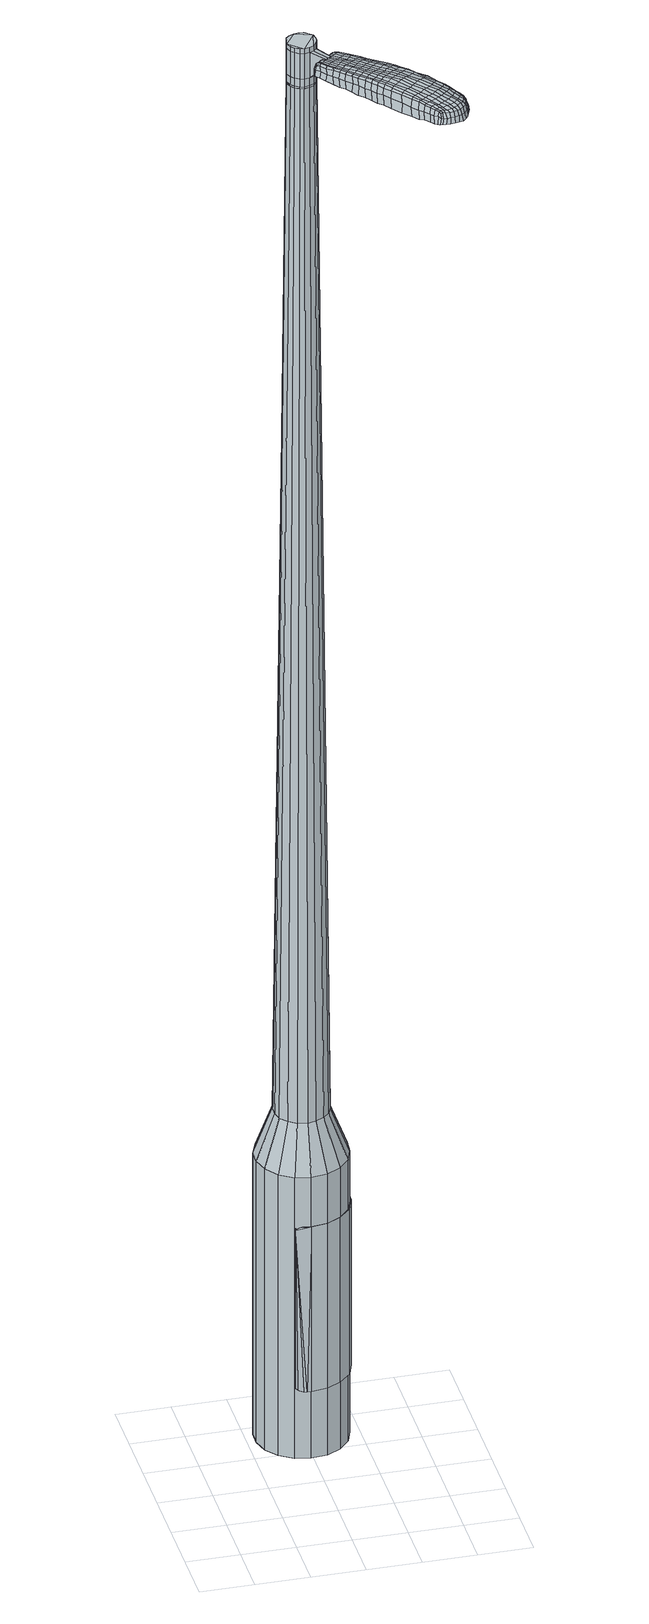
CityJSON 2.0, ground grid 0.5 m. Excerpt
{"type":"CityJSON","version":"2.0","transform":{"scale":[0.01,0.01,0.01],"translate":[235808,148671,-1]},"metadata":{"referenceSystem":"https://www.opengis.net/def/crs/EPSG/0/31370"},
"CityObjects":{
"object1":{"type":"GenericCityObject","attributes":{"cluster":13,"mean_distance_to_centroid":0.138,"new_centroid_x":235808.97,"new_centroid_y":148672.82,"mean_distance_to_camera":8.46,"H1":3.69,"H2":3.87,"Z_final":111.14,"cluster2":-1,"proj_x":235802.23,"proj_y":148678.05,"id_line":62666,"bearing_l":37.82,"distance":8.53,"orientation":"right","G_obj":307.82},"geometry":[{"type":"MultiSurface","lod":"2","boundaries":[[[0,1,2,3]],[[1,4,5,2]],[[4,6,7,5]],[[6,8,9,7]],[[8,10,11,9]],[[10,12,13,11]],[[12,14,15,13]],[[14,16,17,15]],[[16,18,19,17]],[[18,20,21,19]],[[20,22,23,21]],[[22,24,25,23]],[[24,26,27,25]],[[26,28,29,27]],[[28,30,31,29]],[[30,32,33,31]],[[32,34,35,33]],[[34,0,3,35]],[[36,37,38,39]],[[38,40,41,42]],[[41,43,42]],[[42,44,45,46]],[[45,47,46]],[[46,48,49,50]],[[49,51,50]],[[42,46,50,38]],[[50,52,39,38]],[[53,36,39]],[[2,5,7,35]],[[7,9,11,15]],[[11,13,15]],[[15,17,19,23]],[[19,21,23]],[[23,25,27,31]],[[27,29,31]],[[15,23,31,7]],[[31,33,35,7]],[[3,2,35]],[[1,0,54,55]],[[0,34,56,54]],[[34,32,57,56]],[[32,30,58,57]],[[30,28,59,58]],[[28,26,60,59]],[[26,24,61,60]],[[24,22,62,61]],[[22,20,63,62]],[[20,18,64,63]],[[18,16,65,64]],[[16,14,66,65]],[[14,12,67,66]],[[12,10,68,67]],[[10,8,69,68]],[[8,6,70,69]],[[6,4,71,70]],[[4,1,55,71]],[[55,54,72,73]],[[54,56,74,72]],[[56,57,75,74]],[[57,58,76,75]],[[58,59,77,76]],[[59,60,78,77]],[[60,61,79,78]],[[61,62,80,79]],[[62,63,81,80]],[[63,64,82,81]],[[64,65,83,82]],[[65,66,84,83]],[[66,67,85,84]],[[67,68,86,85]],[[68,69,87,86]],[[69,70,88,87]],[[70,71,89,88]],[[71,55,73,89]],[[72,90,91,73]],[[92,93,90,72]],[[94,95,93,92]],[[96,97,95,94]],[[98,99,97,96]],[[100,101,99,98]],[[102,103,101,100]],[[104,105,103,102]],[[81,106,105,104]],[[107,108,106,81]],[[109,110,108,107]],[[84,111,110,109]],[[112,113,111,84]],[[114,115,113,112]],[[87,116,115,114]],[[117,118,116,87]],[[119,120,118,117]],[[73,91,120,119]],[[121,122,123,124]],[[125,121,124,126]],[[127,125,126,128]],[[129,127,128,130]],[[131,129,130,132]],[[133,131,132,134]],[[135,133,134,136]],[[137,135,136,138]],[[139,137,138,140]],[[141,139,140,142]],[[143,141,142,144]],[[145,143,144,146]],[[147,145,146,148]],[[149,147,148,150]],[[151,149,150,152]],[[153,151,152,154]],[[74,92,72]],[[74,75,94,92]],[[75,76,96,94]],[[76,77,98,96]],[[77,78,100,98]],[[78,79,102,100]],[[79,80,104,102]],[[80,81,104]],[[82,107,81]],[[82,83,109,107]],[[83,84,109]],[[85,112,84]],[[85,86,114,112]],[[86,87,114]],[[88,117,87]],[[88,89,119,117]],[[89,73,119]],[[155,120,91]],[[155,156,118,120]],[[156,116,118]],[[157,115,116]],[[157,158,113,115]],[[158,111,113]],[[159,110,111]],[[159,160,108,110]],[[160,106,108]],[[161,105,106]],[[161,162,103,105]],[[162,163,101,103]],[[163,164,99,101]],[[164,165,97,99]],[[165,166,95,97]],[[166,167,93,95]],[[167,90,93]],[[39,52,153,168]],[[91,90,169,154]],[[53,39,168,122]],[[90,167,123,169]],[[36,53,122,121]],[[167,166,124,123]],[[37,36,121,125]],[[166,165,126,124]],[[38,37,125,127]],[[165,164,128,126]],[[40,38,127,129]],[[164,163,130,128]],[[41,40,129,131]],[[163,162,132,130]],[[43,41,131,133]],[[162,161,134,132]],[[42,43,133,135]],[[161,106,136,134]],[[44,42,135,137]],[[106,160,138,136]],[[45,44,137,139]],[[160,159,140,138]],[[47,45,139,141]],[[159,111,142,140]],[[46,47,141,143]],[[111,158,144,142]],[[48,46,143,145]],[[158,157,146,144]],[[49,48,145,147]],[[157,116,148,146]],[[51,49,147,149]],[[116,156,150,148]],[[50,51,149,151]],[[156,155,152,150]],[[52,50,151,153]],[[155,91,154,152]],[[153,154,170,171]],[[154,169,172,170]],[[169,123,173,172]],[[123,122,174,173]],[[122,168,175,174]],[[168,153,171,175]],[[176,177,178,179]],[[180,176,179,181]],[[176,180,182,183]],[[177,176,183,184]],[[185,186,187,188]],[[189,185,188,190]],[[185,189,191,192]],[[186,185,192,193]],[[194,195,196,197]],[[198,194,197,199]],[[194,198,200,201]],[[195,194,201,202]],[[203,204,205,206]],[[207,203,206,208]],[[203,207,209,210]],[[204,203,210,211]],[[212,213,214,215]],[[216,212,215,217]],[[212,216,218,219]],[[213,212,219,220]],[[221,222,223,224]],[[225,221,224,226]],[[221,225,227,228]],[[222,221,228,229]],[[230,231,232,233]],[[222,230,233,223]],[[230,222,229,234]],[[231,230,234,235]],[[236,237,238,239]],[[231,236,239,232]],[[236,231,235,240]],[[237,236,240,241]],[[242,180,181,243]],[[237,242,243,238]],[[242,237,241,244]],[[180,242,244,182]],[[245,246,247,248]],[[249,245,248,250]],[[245,249,251,252]],[[246,245,252,253]],[[254,255,256,257]],[[246,254,257,247]],[[254,246,253,258]],[[255,254,258,259]],[[260,261,262,263]],[[255,260,263,256]],[[260,255,259,264]],[[261,260,264,265]],[[266,267,268,269]],[[261,266,269,262]],[[266,261,265,270]],[[267,266,270,271]],[[272,177,184,273]],[[267,272,273,268]],[[272,267,271,274]],[[177,272,274,178]],[[275,276,277,278]],[[279,275,278,280]],[[275,279,281,282]],[[276,275,282,283]],[[284,285,286,287]],[[276,284,287,277]],[[284,276,283,288]],[[285,284,288,289]],[[290,291,292,293]],[[285,290,293,286]],[[290,285,289,294]],[[291,290,294,295]],[[296,189,190,297]],[[291,296,297,292]],[[296,291,295,298]],[[189,296,298,191]],[[299,300,301,302]],[[303,299,302,304]],[[299,303,305,306]],[[300,299,306,307]],[[308,309,310,311]],[[300,308,311,301]],[[308,300,307,312]],[[309,308,312,313]],[[314,315,316,317]],[[309,314,317,310]],[[314,309,313,318]],[[315,314,318,319]],[[320,321,322,323]],[[315,320,323,316]],[[320,315,319,324]],[[321,320,324,325]],[[326,186,193,327]],[[321,326,327,322]],[[326,321,325,328]],[[186,326,328,187]],[[329,215,214,330]],[[331,329,330,332]],[[329,331,333,334]],[[215,329,334,217]],[[335,331,332,336]],[[337,335,336,338]],[[335,337,339,340]],[[331,335,340,333]],[[341,337,338,342]],[[343,341,342,344]],[[341,343,345,346]],[[337,341,346,339]],[[347,343,344,348]],[[349,347,348,350]],[[347,349,351,352]],[[343,347,352,345]],[[353,349,350,354]],[[204,353,354,205]],[[353,204,211,355]],[[349,353,355,351]],[[356,357,202,201]],[[358,356,201,200]],[[356,358,359,360]],[[357,356,360,361]],[[362,363,361,360]],[[364,362,360,359]],[[362,364,365,366]],[[363,362,366,367]],[[368,369,367,366]],[[370,368,366,365]],[[368,370,371,372]],[[369,368,372,373]],[[374,375,373,372]],[[376,374,372,371]],[[374,376,209,207]],[[375,374,207,208]],[[377,378,379,380]],[[279,377,380,281]],[[377,279,280,381]],[[378,377,381,382]],[[383,198,199,384]],[[378,383,384,379]],[[383,378,382,385]],[[198,383,385,200]],[[386,387,388,389]],[[225,386,389,227]],[[386,225,226,390]],[[387,386,390,391]],[[392,393,394,395]],[[387,392,395,388]],[[392,387,391,396]],[[393,392,396,397]],[[398,195,202,399]],[[393,398,399,394]],[[398,393,397,400]],[[195,398,400,196]],[[401,402,403,404]],[[183,401,404,184]],[[401,183,182,405]],[[402,401,405,406]],[[407,408,409,410]],[[402,407,410,403]],[[407,402,406,411]],[[408,407,411,412]],[[413,206,205,414]],[[408,413,414,409]],[[413,408,412,415]],[[206,413,415,208]],[[416,417,418,419]],[[188,416,419,190]],[[416,188,187,420]],[[417,416,420,421]],[[422,210,209,423]],[[417,422,423,418]],[[422,417,421,424]],[[210,422,424,211]],[[425,426,427,428]],[[303,425,428,305]],[[425,303,304,429]],[[426,425,429,430]],[[431,216,217,432]],[[426,431,432,427]],[[431,426,430,433]],[[216,431,433,218]],[[434,435,436,437]],[[249,434,437,251]],[[434,249,250,438]],[[435,434,438,439]],[[440,441,442,443]],[[435,440,443,436]],[[440,435,439,444]],[[441,440,444,445]],[[446,213,220,447]],[[441,446,447,442]],[[446,441,445,448]],[[213,446,448,214]],[[449,450,439,438]],[[248,449,438,250]],[[449,248,247,451]],[[450,449,451,452]],[[453,454,445,444]],[[450,453,444,439]],[[453,450,452,455]],[[454,453,455,456]],[[457,330,214,448]],[[454,457,448,445]],[[457,454,456,458]],[[330,457,458,332]],[[459,460,461,462]],[[306,459,462,307]],[[459,306,305,428]],[[460,459,428,427]],[[463,334,333,464]],[[460,463,464,461]],[[463,460,427,432]],[[334,463,432,217]],[[465,466,452,451]],[[257,465,451,247]],[[465,257,256,467]],[[466,465,467,468]],[[469,470,456,455]],[[466,469,455,452]],[[469,466,468,471]],[[470,469,471,472]],[[473,336,332,458]],[[470,473,458,456]],[[473,470,472,474]],[[336,473,474,338]],[[475,476,477,478]],[[312,475,478,313]],[[475,312,307,462]],[[476,475,462,461]],[[479,340,339,480]],[[476,479,480,477]],[[479,476,461,464]],[[340,479,464,333]],[[481,482,468,467]],[[263,481,467,256]],[[481,263,262,483]],[[482,481,483,484]],[[485,486,472,471]],[[482,485,471,468]],[[485,482,484,487]],[[486,485,487,488]],[[489,342,338,474]],[[486,489,474,472]],[[489,486,488,490]],[[342,489,490,344]],[[491,492,493,494]],[[318,491,494,319]],[[491,318,313,478]],[[492,491,478,477]],[[495,346,345,496]],[[492,495,496,493]],[[495,492,477,480]],[[346,495,480,339]],[[497,498,484,483]],[[269,497,483,262]],[[497,269,268,499]],[[498,497,499,500]],[[501,502,488,487]],[[498,501,487,484]],[[501,498,500,503]],[[502,501,503,504]],[[505,348,344,490]],[[502,505,490,488]],[[505,502,504,506]],[[348,505,506,350]],[[507,508,509,510]],[[324,507,510,325]],[[507,324,319,494]],[[508,507,494,493]],[[511,352,351,512]],[[508,511,512,509]],[[511,508,493,496]],[[352,511,496,345]],[[513,514,500,499]],[[273,513,499,268]],[[513,273,184,404]],[[514,513,404,403]],[[515,516,504,503]],[[514,515,503,500]],[[515,514,403,410]],[[516,515,410,409]],[[517,354,350,506]],[[516,517,506,504]],[[517,516,409,414]],[[354,517,414,205]],[[518,519,421,420]],[[328,518,420,187]],[[518,328,325,510]],[[519,518,510,509]],[[520,355,211,424]],[[519,520,424,421]],[[520,519,509,512]],[[355,520,512,351]],[[521,522,382,381]],[[278,521,381,280]],[[521,278,277,523]],[[522,521,523,524]],[[525,358,200,385]],[[522,525,385,382]],[[525,522,524,526]],[[358,525,526,359]],[[527,528,529,530]],[[228,527,530,229]],[[527,228,227,389]],[[528,527,389,388]],[[531,532,533,534]],[[528,531,534,529]],[[531,528,388,395]],[[532,531,395,394]],[[535,357,361,536]],[[532,535,536,533]],[[535,532,394,399]],[[357,535,399,202]],[[537,538,524,523]],[[287,537,523,277]],[[537,287,286,539]],[[538,537,539,540]],[[541,364,359,526]],[[538,541,526,524]],[[541,538,540,542]],[[364,541,542,365]],[[543,544,545,546]],[[234,543,546,235]],[[543,234,229,530]],[[544,543,530,529]],[[547,548,549,550]],[[544,547,550,545]],[[547,544,529,534]],[[548,547,534,533]],[[551,363,367,552]],[[548,551,552,549]],[[551,548,533,536]],[[363,551,536,361]],[[553,554,540,539]],[[293,553,539,286]],[[553,293,292,555]],[[554,553,555,556]],[[557,370,365,542]],[[554,557,542,540]],[[557,554,556,558]],[[370,557,558,371]],[[559,560,561,562]],[[240,559,562,241]],[[559,240,235,546]],[[560,559,546,545]],[[563,564,565,566]],[[560,563,566,561]],[[563,560,545,550]],[[564,563,550,549]],[[567,369,373,568]],[[564,567,568,565]],[[567,564,549,552]],[[369,567,552,367]],[[569,570,556,555]],[[297,569,555,292]],[[569,297,190,419]],[[570,569,419,418]],[[571,376,371,558]],[[570,571,558,556]],[[571,570,418,423]],[[376,571,423,209]],[[572,573,406,405]],[[244,572,405,182]],[[572,244,241,562]],[[573,572,562,561]],[[574,575,412,411]],[[573,574,411,406]],[[574,573,561,566]],[[575,574,566,565]],[[576,375,208,415]],[[575,576,415,412]],[[576,575,565,568]],[[375,576,568,373]],[[577,578,579,580]],[[580,579,581,582]],[[583,581,579,584]],[[584,579,578,585]],[[586,587,588,589]],[[589,588,590,591]],[[592,590,588,593]],[[593,588,587,594]],[[595,596,597,598]],[[598,597,599,600]],[[601,599,597,602]],[[602,597,596,603]],[[604,605,606,607]],[[607,606,608,609]],[[610,608,606,611]],[[611,606,605,612]],[[613,614,615,616]],[[616,615,617,618]],[[619,617,615,620]],[[620,615,614,621]],[[622,623,624,625]],[[625,624,626,627]],[[628,626,624,629]],[[629,624,623,630]],[[631,632,633,634]],[[634,633,623,622]],[[630,623,633,635]],[[635,633,632,636]],[[637,638,639,640]],[[640,639,632,631]],[[636,632,639,641]],[[641,639,638,642]],[[582,581,643,644]],[[644,643,638,637]],[[642,638,643,645]],[[645,643,581,583]],[[646,647,648,649]],[[649,648,650,651]],[[652,650,648,653]],[[653,648,647,654]],[[655,656,657,658]],[[658,657,647,646]],[[654,647,657,659]],[[659,657,656,660]],[[661,662,663,664]],[[664,663,656,655]],[[660,656,663,665]],[[665,663,662,666]],[[667,668,669,670]],[[670,669,662,661]],[[666,662,669,671]],[[671,669,668,672]],[[585,578,673,674]],[[674,673,668,667]],[[672,668,673,675]],[[675,673,578,577]],[[676,677,678,679]],[[679,678,680,681]],[[682,680,678,683]],[[683,678,677,684]],[[685,686,687,688]],[[688,687,677,676]],[[684,677,687,689]],[[689,687,686,690]],[[691,692,693,694]],[[694,693,686,685]],[[690,686,693,695]],[[695,693,692,696]],[[591,590,697,698]],[[698,697,692,691]],[[696,692,697,699]],[[699,697,590,592]],[[700,701,702,703]],[[703,702,704,705]],[[706,704,702,707]],[[707,702,701,708]],[[709,710,711,712]],[[712,711,701,700]],[[708,701,711,713]],[[713,711,710,714]],[[715,716,717,718]],[[718,717,710,709]],[[714,710,717,719]],[[719,717,716,720]],[[721,722,723,724]],[[724,723,716,715]],[[720,716,723,725]],[[725,723,722,726]],[[594,587,727,728]],[[728,727,722,721]],[[726,722,727,729]],[[729,727,587,586]],[[613,616,730,731]],[[731,730,732,733]],[[734,732,730,735]],[[735,730,616,618]],[[733,732,736,737]],[[737,736,738,739]],[[740,738,736,741]],[[741,736,732,734]],[[739,738,742,743]],[[743,742,744,745]],[[746,744,742,747]],[[747,742,738,740]],[[745,744,748,749]],[[749,748,750,751]],[[752,750,748,753]],[[753,748,744,746]],[[751,750,754,755]],[[755,754,605,604]],[[612,605,754,756]],[[756,754,750,752]],[[603,757,758,602]],[[602,758,759,601]],[[760,759,758,761]],[[761,758,757,762]],[[762,763,764,761]],[[761,764,765,760]],[[766,765,764,767]],[[767,764,763,768]],[[768,769,770,767]],[[767,770,771,766]],[[772,771,770,773]],[[773,770,769,774]],[[774,775,776,773]],[[773,776,777,772]],[[610,777,776,608]],[[608,776,775,609]],[[778,779,780,781]],[[781,780,680,682]],[[681,680,780,782]],[[782,780,779,783]],[[600,599,784,785]],[[785,784,779,778]],[[783,779,784,786]],[[786,784,599,601]],[[787,788,789,790]],[[790,789,626,628]],[[627,626,789,791]],[[791,789,788,792]],[[793,794,795,796]],[[796,795,788,787]],[[792,788,795,797]],[[797,795,794,798]],[[603,596,799,800]],[[800,799,794,793]],[[798,794,799,801]],[[801,799,596,595]],[[802,803,804,805]],[[805,804,584,585]],[[583,584,804,806]],[[806,804,803,807]],[[808,809,810,811]],[[811,810,803,802]],[[807,803,810,812]],[[812,810,809,813]],[[604,607,814,815]],[[815,814,809,808]],[[813,809,814,816]],[[816,814,607,609]],[[817,818,819,820]],[[820,819,589,591]],[[586,589,819,821]],[[821,819,818,822]],[[610,611,823,824]],[[824,823,818,817]],[[822,818,823,825]],[[825,823,611,612]],[[826,827,828,829]],[[829,828,704,706]],[[705,704,828,830]],[[830,828,827,831]],[[618,617,832,833]],[[833,832,827,826]],[[831,827,832,834]],[[834,832,617,619]],[[835,836,837,652]],[[837,650,652]],[[651,650,837,838]],[[838,837,836,839]],[[840,841,842,843]],[[843,842,836,835]],[[839,836,842,844]],[[844,842,841,845]],[[621,614,846,847]],[[847,846,841,840]],[[845,841,846,848]],[[848,846,614,613]],[[839,849,850,838]],[[838,850,649,651]],[[646,649,850,851]],[[851,850,849,852]],[[845,853,854,844]],[[844,854,849,839]],[[852,849,854,855]],[[855,854,853,856]],[[613,731,857,848]],[[848,857,853,845]],[[856,853,857,858]],[[858,857,731,733]],[[859,860,861]],[[861,860,707,708]],[[706,707,860,829]],[[829,860,859,826]],[[734,735,862,863]],[[863,862,859,861]],[[826,859,862,833]],[[833,862,735,618]],[[852,864,851]],[[851,864,658,646]],[[655,658,864,865]],[[865,864,866]],[[856,867,868,855]],[[855,868,864,852]],[[866,864,868,869]],[[869,868,867,870]],[[733,737,871,858]],[[858,871,867,856]],[[870,867,871,872]],[[872,871,737,739]],[[873,874,875,876]],[[876,875,713,714]],[[708,713,875,861]],[[875,874,861]],[[740,741,877,878]],[[878,877,874,873]],[[861,874,877,863]],[[863,877,741,734]],[[866,879,880,865]],[[865,880,664,655]],[[661,664,880,881]],[[881,880,879,882]],[[870,883,884,869]],[[869,884,879,866]],[[882,879,884,885]],[[885,884,883,886]],[[739,743,887,872]],[[872,887,883,870]],[[886,883,887,888]],[[888,887,743,745]],[[889,890,891,892]],[[892,891,719,720]],[[714,719,891,876]],[[876,891,890,873]],[[746,747,893,894]],[[894,893,890,889]],[[873,890,893,878]],[[878,893,747,740]],[[882,895,896,881]],[[881,896,670,661]],[[667,670,896,897]],[[897,896,895,898]],[[886,899,900,885]],[[885,900,895,882]],[[898,895,900,901]],[[901,900,899,902]],[[745,749,903,888]],[[888,903,899,886]],[[902,899,903,904]],[[904,903,749,751]],[[905,906,907,908]],[[908,907,725,726]],[[720,725,907,892]],[[892,907,906,889]],[[752,753,909,910]],[[910,909,906,905]],[[889,906,909,894]],[[894,909,753,746]],[[898,911,912,897]],[[897,912,674,667]],[[585,674,912,805]],[[805,912,911,802]],[[902,913,914,901]],[[901,914,911,898]],[[802,911,914,811]],[[811,914,913,808]],[[751,755,915,904]],[[904,915,913,902]],[[808,913,915,815]],[[815,915,755,604]],[[822,916,917,821]],[[821,917,729,586]],[[726,729,917,908]],[[908,917,916,905]],[[612,756,918,825]],[[825,918,916,822]],[[905,916,918,910]],[[910,918,756,752]],[[783,919,920,782]],[[782,920,679,681]],[[676,679,920,921]],[[921,920,919,922]],[[601,759,923,786]],[[786,923,919,783]],[[922,919,923,924]],[[924,923,759,760]],[[925,926,927,928]],[[928,927,629,630]],[[628,629,927,790]],[[790,927,926,787]],[[929,930,931,932]],[[932,931,926,925]],[[787,926,931,796]],[[796,931,930,793]],[[762,757,933,934]],[[934,933,930,929]],[[793,930,933,800]],[[800,933,757,603]],[[922,935,936,921]],[[921,936,688,676]],[[685,688,936,937]],[[937,936,935,938]],[[760,765,939,924]],[[924,939,935,922]],[[938,935,939,940]],[[940,939,765,766]],[[941,942,943,944]],[[944,943,635,636]],[[630,635,943,928]],[[928,943,942,925]],[[945,946,947,948]],[[948,947,942,941]],[[925,942,947,932]],[[932,947,946,929]],[[768,763,949,950]],[[950,949,946,945]],[[929,946,949,934]],[[934,949,763,762]],[[938,951,952,937]],[[937,952,694,685]],[[691,694,952,953]],[[953,952,951,954]],[[766,771,955,940]],[[940,955,951,938]],[[954,951,955,956]],[[956,955,771,772]],[[957,958,959,960]],[[960,959,641,642]],[[636,641,959,944]],[[944,959,958,941]],[[961,962,963,964]],[[964,963,958,957]],[[941,958,963,948]],[[948,963,962,945]],[[774,769,965,966]],[[966,965,962,961]],[[945,962,965,950]],[[950,965,769,768]],[[954,967,968,953]],[[953,968,698,691]],[[591,698,968,820]],[[820,968,967,817]],[[772,777,969,956]],[[956,969,967,954]],[[817,967,969,824]],[[824,969,777,610]],[[807,970,971,806]],[[806,971,645,583]],[[642,645,971,960]],[[960,971,970,957]],[[813,972,973,812]],[[812,973,970,807]],[[957,970,973,964]],[[964,973,972,961]],[[609,775,974,816]],[[816,974,972,813]],[[961,972,974,966]],[[966,974,775,774]],[[577,580,179,178]],[[580,582,181,179]],[[592,593,192,191]],[[593,594,193,192]],[[595,598,197,196]],[[598,600,199,197]],[[619,620,219,218]],[[620,621,220,219]],[[622,625,224,223]],[[625,627,226,224]],[[631,634,233,232]],[[634,622,223,233]],[[637,640,239,238]],[[640,631,232,239]],[[582,644,243,181]],[[644,637,238,243]],[[652,653,252,251]],[[653,654,253,252]],[[654,659,258,253]],[[659,660,259,258]],[[660,665,264,259]],[[665,666,265,264]],[[666,671,270,265]],[[671,672,271,270]],[[672,675,274,271]],[[675,577,178,274]],[[682,683,282,281]],[[683,684,283,282]],[[684,689,288,283]],[[689,690,289,288]],[[690,695,294,289]],[[695,696,295,294]],[[696,699,298,295]],[[699,592,191,298]],[[700,703,302,301]],[[703,705,304,302]],[[709,712,311,310]],[[712,700,301,311]],[[715,718,317,316]],[[718,709,310,317]],[[721,724,323,322]],[[724,715,316,323]],[[594,728,327,193]],[[728,721,322,327]],[[778,781,380,379]],[[781,682,281,380]],[[600,785,384,199]],[[785,778,379,384]],[[627,791,390,226]],[[791,792,391,390]],[[792,797,396,391]],[[797,798,397,396]],[[798,801,400,397]],[[801,595,196,400]],[[705,830,429,304]],[[830,831,430,429]],[[831,834,433,430]],[[834,619,218,433]],[[835,652,437,436]],[[652,251,437]],[[840,843,443,442]],[[843,835,436,443]],[[621,847,447,220]],[[847,840,442,447]],[[975,976,977,978]],[[979,980,978,977]],[[981,982,983,984]],[[985,986,987,988]],[[976,989,990,977]],[[991,979,977,990]],[[992,981,984,993]],[[994,995,986,985]],[[989,996,997,990]],[[997,998,991,990]],[[999,992,993,1000]],[[1001,995,994,1002]],[[996,1003,1004,997]],[[1004,1005,998,997]],[[1006,999,1000,1007]],[[1008,1001,1002,1009]],[[1010,1011,1012,1013]],[[1014,1015,1011,1010]],[[1014,1016,1017,1015]],[[1016,1018,1019,1017]],[[1020,1021,1022,1023]],[[1024,1025,1021,1020]],[[1026,1027,1025,1024]],[[1028,1029,1027,1026]],[[1023,1012,1011,1020]],[[1020,1011,1015,1024]],[[1015,1017,1026,1024]],[[1017,1019,1028,1026]],[[984,983,980,979]],[[993,984,979,991]],[[998,1000,993,991]],[[1005,1007,1000,998]],[[985,988,982,981]],[[994,985,981,992]],[[1002,994,992,999]],[[1009,1002,999,1006]],[[986,1010,1013,987]],[[995,1014,1010,986]],[[1016,1014,995,1001]],[[1018,1016,1001,1008]],[[1030,1031,1032,1033]],[[1032,1034,1035,1036]],[[1032,1036,1037,1038]],[[1032,1038,1033]],[[1039,1030,1033,1040]],[[1041,1040,1033,1042]],[[1043,1042,1033]],[[1044,1032,1031,1045]],[[1046,1044,1045,1047]],[[1048,1046,1047,1049]],[[1050,1048,1049,1051]],[[1052,1050,1051,1053]],[[1053,1054,1055,1056]],[[1053,1056,1057,1058]],[[1053,1058,1059,1060]],[[1059,1061,1062,1063]],[[1059,1063,1064,1065]],[[1059,1065,1060]],[[1053,1060,1052]],[[1066,1067,1031,1030]],[[1068,1069,1034,1032]],[[1070,1071,1043,1033]],[[1067,1072,1045,1031]],[[1073,1068,1032,1044]],[[1072,1074,1047,1045]],[[1075,1073,1044,1046]],[[1074,1076,1049,1047]],[[1077,1075,1046,1048]],[[1076,1078,1051,1049]],[[1079,1077,1048,1050]],[[1078,1080,1053,1051]],[[1081,1079,1050,1052]],[[1080,1082,1054,1053]],[[1083,1084,1061,1059]],[[1085,1081,1052,1060]],[[1055,1054,1082,1086]],[[1056,1055,1086,1087]],[[1057,1056,1087,1088]],[[1058,1057,1088,1089]],[[1059,1058,1089,1083]],[[1090,1066,1030,1039]],[[1091,1090,1039,1040]],[[1092,1091,1040,1041]],[[1093,1092,1041,1042]],[[1071,1093,1042,1043]],[[1035,1034,1069,1094]],[[1062,1061,1084,1095]],[[1036,1035,1094,1096]],[[1037,1036,1096,1097]],[[1038,1037,1097,1098]],[[1033,1038,1098,1070]],[[1063,1062,1095,1099]],[[1064,1063,1099,1100]],[[1065,1064,1100,1101]],[[1060,1065,1101,1085]]]}]}
},
"vertices":[
[126,148,384],[113,141,384],[113,141,96],[126,148,96],[98,139,384],[98,139,96],[84,142,384],[84,142,96],[71,150,384],[71,150,96],[62,162,384],[62,162,96],[58,176,384],[58,176,96],[58,190,384],[58,190,96],[64,204,384],[64,204,96],[74,215,384],[74,215,96],[87,222,384],[87,222,96],[101,224,384],[101,224,96],[116,221,384],[116,221,96],[128,213,384],[128,213,96],[137,201,384],[137,201,96],[142,187,384],[142,187,96],[141,173,384],[141,173,96],[136,159,384],[136,159,96],[113,179,1524],[113,183,1524],[112,188,1524],[108,171,1524],[109,191,1524],[105,194,1524],[96,194,1524],[100,195,1524],[91,192,1524],[88,189,1524],[86,180,1524],[87,184,1524],[88,175,1524],[91,172,1524],[99,168,1524],[95,169,1524],[104,169,1524],[111,174,1524],[115,162,429],[107,158,429],[121,168,429],[124,176,429],[125,185,429],[122,193,429],[117,200,429],[109,205,429],[101,207,429],[92,205,429],[84,201,429],[78,195,429],[75,187,429],[75,178,429],[77,170,429],[83,163,429],[90,158,429],[99,156,429],[108,171,1483],[104,169,1483],[111,174,1483],[113,179,1483],[113,183,1483],[112,188,1483],[109,191,1483],[105,194,1483],[100,195,1483],[96,194,1483],[91,192,1483],[88,189,1483],[87,184,1483],[86,180,1483],[88,175,1483],[91,172,1483],[95,169,1483],[99,168,1483],[108,171,1485],[104,169,1485],[111,175,1483],[111,175,1485],[112,179,1483],[112,179,1485],[112,183,1483],[112,183,1485],[111,188,1483],[111,188,1485],[108,191,1483],[108,191,1485],[105,193,1483],[105,193,1485],[100,194,1483],[100,194,1485],[96,194,1485],[92,192,1483],[92,192,1485],[89,188,1483],[89,188,1485],[87,184,1485],[87,180,1483],[87,180,1485],[88,176,1483],[88,176,1485],[91,172,1485],[95,170,1483],[95,170,1485],[99,169,1483],[99,169,1485],[113,179,1519],[111,174,1519],[111,174,1493],[113,179,1493],[113,183,1519],[113,183,1493],[112,188,1519],[112,188,1493],[109,191,1519],[109,191,1493],[105,194,1519],[105,194,1493],[100,195,1519],[100,195,1493],[96,194,1519],[96,194,1493],[91,192,1519],[91,192,1493],[88,189,1519],[88,189,1493],[87,184,1519],[87,184,1493],[86,180,1519],[86,180,1493],[88,175,1519],[88,175,1493],[91,172,1519],[91,172,1493],[95,169,1519],[95,169,1493],[99,168,1519],[99,168,1493],[104,169,1519],[104,169,1493],[99,168,1485],[95,169,1485],[88,175,1485],[86,180,1485],[88,189,1485],[91,192,1485],[100,195,1485],[105,194,1485],[109,191,1485],[112,188,1485],[113,183,1485],[113,179,1485],[111,174,1485],[108,171,1519],[108,171,1493],[117,154,1513],[117,154,1518],[119,156,1513],[122,158,1513],[122,158,1518],[119,156,1518],[149,86,1519],[145,91,1518],[145,89,1509],[149,84,1510],[154,79,1519],[154,77,1510],[155,80,1526],[150,87,1525],[146,93,1525],[180,109,1519],[175,115,1518],[174,114,1525],[178,109,1525],[185,102,1519],[184,102,1526],[187,102,1510],[182,109,1510],[177,114,1509],[211,40,1519],[208,38,1519],[209,37,1513],[212,40,1513],[214,44,1519],[214,43,1513],[213,45,1524],[210,42,1524],[207,39,1524],[166,99,1530],[161,105,1529],[159,103,1529],[163,97,1530],[171,92,1531],[169,90,1531],[174,94,1530],[169,101,1530],[164,107,1529],[116,162,1512],[114,161,1512],[115,160,1517],[117,161,1517],[118,164,1512],[119,163,1517],[119,164,1506],[117,162,1506],[114,160,1506],[187,40,1519],[184,42,1519],[184,40,1512],[186,38,1512],[189,38,1518],[188,37,1512],[189,39,1522],[188,41,1523],[185,43,1524],[181,45,1519],[177,50,1519],[177,48,1512],[181,44,1512],[182,47,1524],[178,51,1525],[173,54,1519],[168,60,1519],[168,58,1511],[173,52,1511],[174,56,1526],[169,62,1526],[162,69,1519],[161,67,1510],[162,71,1526],[108,146,1513],[112,140,1513],[112,141,1518],[108,148,1517],[105,151,1512],[106,151,1516],[104,150,1506],[107,145,1507],[111,139,1507],[116,134,1514],[120,128,1515],[121,129,1520],[117,135,1519],[116,132,1507],[120,126,1507],[124,122,1515],[129,115,1516],[129,117,1522],[125,123,1521],[124,120,1508],[128,114,1508],[133,109,1517],[137,103,1517],[138,105,1524],[133,111,1523],[132,107,1508],[137,101,1509],[141,97,1518],[142,99,1524],[141,95,1509],[216,61,1519],[214,64,1519],[213,63,1524],[214,60,1523],[217,59,1518],[215,59,1522],[218,59,1512],[217,61,1512],[215,64,1512],[211,68,1519],[208,73,1519],[207,72,1525],[210,68,1524],[213,68,1512],[210,73,1512],[205,78,1519],[200,84,1519],[198,84,1526],[203,77,1526],[207,78,1511],[202,84,1511],[193,93,1519],[191,93,1526],[195,93,1510],[132,165,1513],[137,159,1513],[138,159,1507],[133,165,1507],[128,169,1512],[129,169,1506],[128,168,1516],[130,165,1517],[135,159,1518],[142,154,1514],[146,148,1515],[148,148,1507],[143,153,1507],[140,153,1519],[145,148,1520],[151,142,1515],[156,137,1516],[158,137,1508],[153,142,1508],[150,142,1521],[155,136,1522],[161,131,1517],[166,126,1517],[168,125,1509],[163,131,1508],[159,131,1523],[164,125,1524],[171,120,1518],[173,120,1509],[169,120,1524],[120,157,1519],[118,156,1519],[125,151,1520],[122,150,1520],[127,153,1520],[122,159,1519],[129,145,1522],[127,144,1522],[134,140,1523],[132,138,1523],[136,141,1523],[132,147,1521],[138,134,1524],[136,132,1524],[143,128,1525],[141,126,1525],[145,130,1525],[141,136,1524],[147,122,1526],[145,120,1526],[152,116,1527],[150,114,1527],[155,118,1527],[150,124,1526],[157,110,1528],[154,109,1528],[159,113,1528],[208,44,1527],[205,42,1527],[211,47,1526],[208,51,1527],[206,48,1528],[203,45,1528],[202,53,1529],[199,50,1529],[204,56,1528],[200,61,1530],[197,58,1530],[194,56,1530],[193,64,1531],[190,62,1531],[196,67,1530],[190,74,1531],[187,71,1531],[184,69,1531],[179,82,1531],[176,79,1531],[182,84,1531],[217,56,1518],[217,53,1519],[218,53,1513],[218,56,1513],[216,57,1523],[215,54,1523],[216,49,1519],[216,48,1513],[214,50,1524],[191,37,1518],[194,36,1518],[193,38,1523],[191,39,1523],[190,36,1513],[193,35,1513],[197,36,1519],[201,36,1519],[200,37,1524],[197,37,1523],[197,35,1513],[201,35,1513],[205,37,1519],[204,38,1524],[205,36,1513],[151,88,1528],[153,90,1528],[149,95,1528],[147,94,1527],[156,81,1528],[158,82,1529],[155,91,1529],[158,93,1530],[153,99,1529],[151,97,1528],[160,84,1529],[163,86,1530],[160,95,1530],[156,101,1529],[166,88,1531],[177,108,1528],[175,107,1529],[181,100,1529],[182,101,1528],[172,114,1527],[170,112,1528],[172,104,1529],[178,97,1530],[167,110,1528],[126,170,1512],[124,169,1512],[124,167,1517],[126,168,1517],[127,170,1506],[125,168,1506],[121,167,1512],[122,165,1517],[122,166,1506],[104,153,1512],[106,155,1512],[106,153,1506],[104,152,1506],[106,153,1517],[107,154,1517],[108,156,1512],[110,158,1512],[110,157,1506],[108,155,1506],[109,155,1517],[111,157,1517],[112,159,1512],[112,158,1506],[113,158,1517],[109,149,1519],[110,150,1519],[113,142,1520],[114,143,1520],[112,151,1519],[114,153,1519],[116,145,1520],[118,147,1520],[116,154,1519],[120,148,1520],[129,164,1519],[128,163,1519],[132,157,1520],[134,158,1520],[125,161,1519],[130,155,1520],[117,136,1521],[119,137,1521],[122,130,1522],[123,131,1522],[121,139,1521],[123,141,1521],[125,133,1522],[127,135,1523],[125,142,1522],[129,136,1523],[139,153,1521],[137,152,1521],[142,146,1522],[144,147,1522],[135,150,1521],[139,144,1522],[126,124,1523],[127,125,1523],[130,118,1524],[132,119,1524],[129,127,1523],[132,129,1524],[134,121,1525],[136,123,1525],[134,130,1524],[138,124,1525],[148,141,1523],[147,140,1523],[152,134,1524],[153,136,1524],[144,138,1524],[149,132,1525],[134,112,1525],[136,113,1525],[139,106,1526],[140,107,1526],[138,115,1526],[140,117,1526],[142,109,1527],[145,111,1527],[143,118,1526],[147,113,1527],[158,130,1525],[156,129,1525],[161,123,1526],[163,125,1526],[153,127,1526],[158,121,1527],[143,100,1527],[144,101,1527],[147,103,1527],[149,105,1528],[152,107,1528],[168,119,1527],[166,118,1527],[163,115,1528],[214,59,1525],[214,56,1525],[212,62,1526],[212,59,1526],[213,52,1526],[210,55,1527],[189,40,1525],[192,40,1525],[189,43,1526],[187,43,1525],[195,39,1525],[199,39,1526],[196,43,1527],[192,42,1526],[202,40,1526],[199,44,1527],[209,66,1526],[209,64,1527],[206,71,1527],[205,69,1528],[207,60,1528],[203,65,1529],[183,47,1526],[186,47,1527],[182,51,1528],[179,51,1527],[189,47,1527],[192,47,1528],[188,53,1529],[184,52,1528],[195,49,1528],[191,54,1530],[202,76,1528],[201,74,1529],[197,83,1528],[196,81,1529],[199,71,1529],[193,78,1530],[175,56,1528],[177,56,1528],[172,63,1529],[170,62,1528],[180,57,1529],[183,58,1530],[178,65,1530],[175,64,1530],[187,60,1530],[181,67,1531],[190,92,1529],[188,90,1529],[186,87,1530],[163,72,1528],[165,73,1529],[168,74,1530],[171,75,1530],[173,77,1531],[147,91,1509],[147,93,1518],[151,87,1518],[151,85,1509],[156,80,1519],[156,78,1510],[157,81,1525],[152,88,1525],[148,94,1525],[172,113,1525],[174,113,1518],[179,108,1518],[177,108,1525],[184,101,1519],[182,101,1525],[186,101,1510],[181,108,1509],[176,113,1509],[208,39,1513],[207,40,1519],[210,42,1519],[210,41,1513],[212,45,1519],[212,44,1513],[211,46,1524],[209,43,1524],[206,41,1524],[159,102,1528],[161,104,1528],[166,98,1529],[163,97,1529],[171,91,1529],[169,89,1529],[174,94,1529],[169,101,1529],[164,106,1528],[116,158,1516],[115,159,1512],[117,161,1512],[118,160,1516],[120,162,1512],[120,162,1516],[121,162,1506],[118,160,1506],[116,158,1506],[185,42,1512],[186,43,1519],[188,41,1518],[188,40,1512],[190,40,1518],[189,39,1512],[190,41,1522],[189,42,1523],[187,45,1523],[178,49,1512],[179,51,1519],[183,47,1519],[182,45,1512],[183,48,1524],[179,52,1525],[170,60,1511],[170,61,1519],[175,55,1519],[175,54,1511],[176,57,1525],[171,63,1526],[163,71,1519],[163,69,1510],[164,72,1526],[114,142,1518],[113,141,1513],[109,147,1513],[110,148,1517],[107,152,1512],[108,152,1515],[106,151,1506],[109,146,1506],[113,140,1507],[122,130,1520],[122,129,1514],[118,135,1514],[118,136,1519],[117,133,1507],[122,127,1507],[131,118,1522],[130,117,1516],[126,123,1515],[127,124,1521],[126,121,1508],[130,115,1508],[139,106,1523],[139,104,1517],[135,110,1516],[135,112,1522],[134,109,1508],[138,102,1508],[143,98,1517],[143,100,1524],[142,96,1509],[211,62,1523],[212,63,1519],[214,60,1518],[213,60,1523],[215,58,1518],[214,58,1522],[216,58,1512],[215,60,1512],[214,63,1512],[205,71,1525],[206,72,1519],[210,67,1519],[208,67,1524],[211,67,1512],[208,72,1512],[197,83,1526],[198,83,1519],[203,77,1519],[202,76,1525],[205,76,1511],[200,83,1511],[191,92,1519],[190,92,1526],[193,92,1510],[137,158,1507],[135,158,1513],[130,163,1513],[132,163,1506],[127,167,1512],[128,167,1506],[127,166,1515],[129,163,1517],[134,158,1518],[147,146,1507],[145,147,1514],[140,152,1514],[142,152,1507],[139,152,1519],[144,146,1520],[157,135,1508],[155,135,1516],[150,141,1515],[152,141,1508],[148,141,1521],[153,135,1522],[166,124,1508],[165,124,1517],[160,130,1516],[162,130,1508],[158,130,1522],[163,124,1523],[169,119,1517],[171,119,1509],[168,118,1524],[121,156,1518],[119,155,1518],[125,151,1519],[123,149,1519],[127,153,1519],[123,158,1518],[129,145,1520],[127,143,1520],[134,139,1521],[132,137,1521],[136,141,1521],[132,147,1520],[139,133,1523],[136,132,1523],[143,127,1524],[141,126,1524],[146,129,1524],[141,135,1523],[148,122,1525],[145,120,1525],[152,116,1526],[150,114,1526],[155,118,1526],[150,124,1525],[157,110,1527],[154,108,1527],[159,112,1527],[205,43,1526],[207,45,1526],[210,48,1525],[207,51,1526],[205,48,1526],[202,46,1526],[198,51,1528],[201,53,1528],[204,56,1527],[199,61,1528],[197,59,1529],[194,57,1529],[190,62,1530],[192,64,1530],[195,67,1529],[190,74,1530],[187,71,1530],[184,69,1530],[177,79,1530],[179,81,1530],[182,84,1530],[216,54,1513],[215,54,1518],[215,57,1518],[216,57,1512],[214,57,1523],[213,55,1523],[214,49,1519],[215,49,1513],[213,50,1523],[193,40,1523],[194,38,1518],[191,39,1518],[191,40,1523],[191,38,1512],[193,37,1512],[200,39,1523],[201,38,1519],[197,38,1519],[197,39,1523],[197,37,1513],[201,37,1513],[204,39,1519],[203,40,1524],[204,38,1513],[149,95,1527],[153,90,1527],[152,89,1527],[148,95,1526],[157,82,1527],[159,83,1528],[154,99,1528],[158,93,1528],[156,91,1528],[151,97,1527],[161,84,1528],[164,86,1529],[161,95,1529],[156,100,1528],[166,88,1529],[180,99,1528],[175,106,1527],[176,107,1527],[181,100,1527],[171,113,1526],[170,111,1527],[172,103,1528],[177,97,1528],[167,109,1527],[125,166,1516],[125,167,1512],[126,168,1512],[126,167,1516],[127,167,1506],[126,167,1506],[123,165,1512],[123,164,1516],[124,164,1506],[107,152,1506],[107,153,1512],[106,152,1512],[107,152,1516],[108,152,1516],[111,155,1506],[111,156,1512],[109,154,1512],[109,153,1506],[110,154,1516],[112,155,1516],[113,157,1512],[113,157,1506],[114,157,1516],[111,149,1518],[110,149,1518],[114,143,1519],[115,143,1519],[115,152,1518],[113,150,1518],[117,145,1519],[119,146,1519],[117,153,1518],[121,148,1519],[128,162,1518],[129,163,1518],[133,157,1519],[126,160,1518],[130,155,1519],[119,137,1520],[123,131,1521],[124,131,1521],[123,140,1520],[121,139,1520],[126,133,1521],[128,134,1521],[125,142,1520],[130,136,1521],[142,145,1521],[137,151,1520],[138,152,1520],[143,146,1521],[135,149,1520],[139,143,1521],[128,125,1522],[127,125,1522],[131,119,1523],[132,119,1523],[132,128,1522],[130,127,1522],[134,121,1523],[137,122,1524],[134,130,1523],[139,124,1524],[152,134,1523],[147,140,1522],[148,140,1522],[153,135,1523],[144,137,1522],[149,132,1523],[137,113,1524],[136,113,1524],[140,107,1525],[141,107,1525],[141,116,1525],[139,115,1524],[143,109,1525],[145,110,1526],[143,118,1525],[148,112,1526],[161,123,1525],[156,128,1524],[157,129,1524],[162,124,1525],[153,126,1524],[158,120,1525],[145,101,1526],[144,101,1526],[150,105,1527],[147,103,1526],[152,106,1527],[166,117,1526],[167,118,1526],[163,115,1526],[212,56,1524],[212,59,1524],[211,61,1525],[211,59,1525],[211,52,1525],[209,55,1525],[189,44,1525],[192,41,1524],[190,42,1524],[188,44,1525],[196,44,1526],[198,41,1525],[195,41,1524],[193,43,1525],[202,42,1525],[199,45,1526],[208,64,1526],[208,66,1526],[205,71,1526],[204,69,1527],[206,60,1526],[202,65,1527],[182,52,1527],[186,48,1526],[184,48,1526],[180,53,1526],[188,54,1528],[192,48,1527],[189,48,1526],[185,53,1527],[195,49,1527],[191,55,1528],[200,74,1527],[201,76,1527],[196,82,1527],[195,80,1528],[198,71,1528],[193,77,1529],[173,64,1528],[178,57,1527],[176,57,1527],[172,63,1527],[178,66,1529],[184,59,1529],[181,58,1528],[175,65,1528],[187,60,1529],[181,67,1530],[188,90,1528],[189,91,1528],[185,87,1529],[166,73,1528],[164,73,1528],[171,76,1529],[168,74,1529],[174,77,1530],[106,151,1508],[111,155,1508],[130,129,1509],[124,124,1509],[143,111,1510],[136,106,1510],[167,79,1512],[159,74,1512],[148,88,1511],[156,94,1511],[178,65,1513],[186,55,1514],[179,49,1514],[170,59,1513],[117,159,1508],[137,133,1509],[150,116,1510],[174,85,1512],[163,99,1511],[185,71,1513],[193,60,1514],[122,163,1508],[143,138,1509],[157,122,1510],[182,91,1512],[170,105,1511],[200,66,1514],[193,77,1513],[127,167,1508],[149,143,1509],[163,127,1510],[189,97,1512],[178,111,1511],[207,71,1514],[200,82,1513],[195,45,1514],[199,42,1514],[193,37,1514],[188,39,1514],[202,50,1514],[205,46,1514],[208,55,1514],[210,50,1514],[215,60,1514],[216,55,1514],[204,39,1515],[209,39,1515],[208,38,1515],[201,37,1515],[208,42,1515],[209,40,1515],[211,45,1515],[210,40,1515],[214,48,1515],[211,41,1515],[142,190,334],[143,186,334],[143,186,165],[139,200,171],[142,190,165],[141,194,165],[140,197,166],[139,199,167],[139,200,169],[141,194,334],[140,197,333],[139,199,332],[139,200,331],[139,200,328],[142,172,165],[142,172,334],[137,158,165],[137,158,334],[126,147,165],[126,147,334],[113,140,165],[113,140,334],[98,138,165],[98,138,334],[94,138,334],[91,139,334],[88,140,333],[86,140,332],[84,140,331],[84,140,328],[94,138,165],[84,140,171],[84,140,169],[86,140,167],[88,140,166],[91,139,165],[139,190,334],[140,186,334],[140,186,165],[139,190,165],[136,199,171],[136,199,328],[140,172,334],[140,172,165],[134,159,334],[134,159,165],[125,149,334],[125,149,165],[112,143,334],[112,143,165],[99,140,334],[99,140,165],[95,141,334],[85,143,328],[85,143,171],[95,141,165],[91,142,334],[88,142,333],[86,143,332],[85,143,331],[138,193,334],[137,196,333],[137,198,332],[136,199,331],[138,193,165],[85,143,169],[137,196,166],[137,198,167],[136,199,169],[86,143,167],[88,142,166],[91,142,165]
]}
